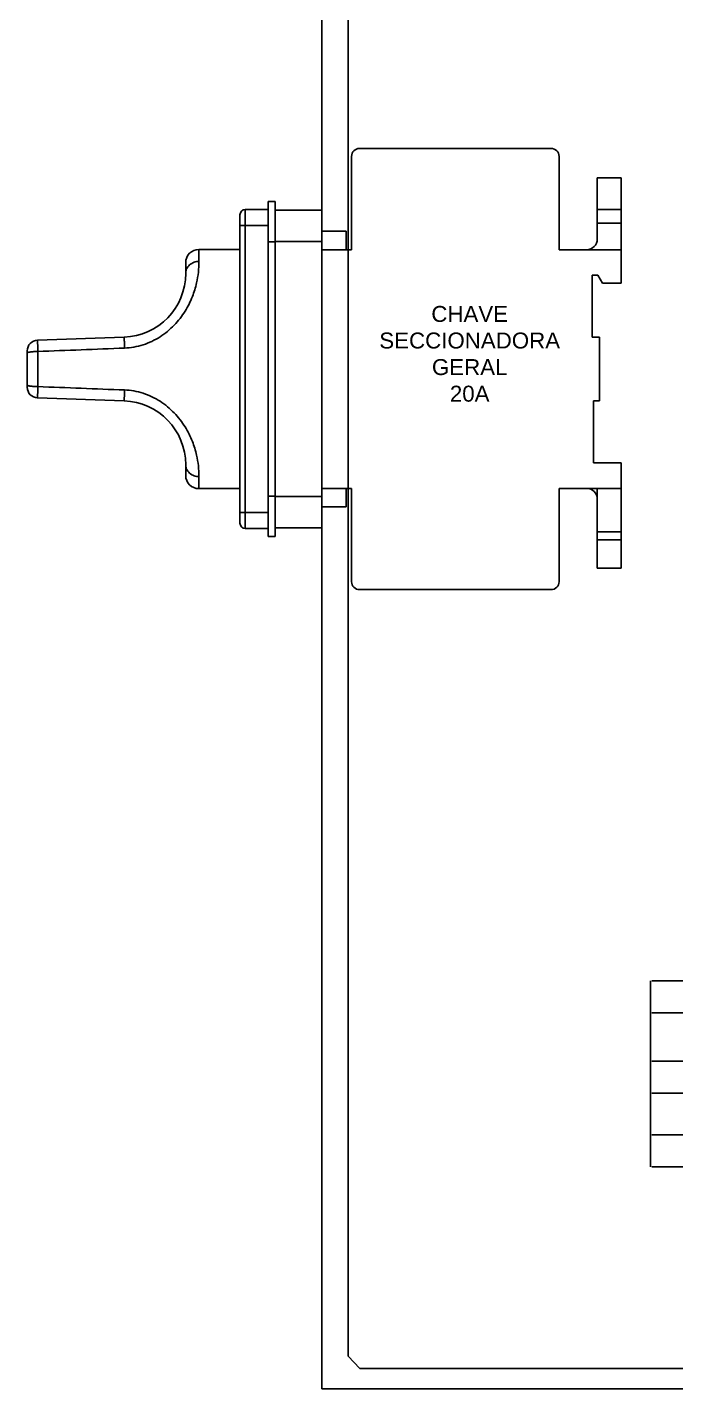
# Model space of a CAD drawing. Header units: millimetres. Extents: x -72 to 2978, y -1067 to 2817.
# Drawn here: x 1857 to 1978.9, y 1790.1 to 2046.2 of the extents above; entities that cross this region are included whole.
import ezdxf

# ---------------------------------------------------------------- set-up
doc = ezdxf.new("R2010")
doc.units = ezdxf.units.MM
doc.styles.get("Standard").update_dxf_attribs({"font": 'arial.ttf'})

msp = doc.modelspace()

# ---------------------------------------------------------------- linework, layer by layer
for p, q in [((1912.36, 1790.08), (1912.36, 2090.08)), ((2221.35, 1790.08), (1912.36, 1790.08))]:
    msp.add_line(p, q)
at = {"color": 30, "true_color": 0xf8991e}
for p, q in [((1917.3, 1796.22), (1917.3, 2081.8)), ((1917.31, 1796.21), (1919.51, 1793.89)), ((1926.61, 1793.89), (1919.51, 1793.89)), ((2214.07, 1793.89), (1926.65, 1793.89))]:
    msp.add_line(p, q, dxfattribs=at)
at = {"color": 7}
for p, q in [((1955.46, 2023.41), (1919.46, 2023.41)), ((1917.96, 2021.91), (1917.96, 2004.36)), ((1956.96, 2021.91), (1956.96, 2004.36)), ((1964.16, 2017.91), (1964.16, 2006.36)), ((1968.66, 2017.91), (1964.16, 2017.91)), ((1968.66, 1998.06), (1968.66, 2017.91)), ((1902.26, 2013.41), (1902.26, 1950.41)), ((1902.26, 2013.41), (1903.56, 2013.41)), ((1903.56, 1950.41), (1903.56, 2013.41)), ((1896.96, 1952.91), (1896.96, 2010.91)), ((1897.96, 2011.91), (1897.96, 1951.91)), ((1902.26, 2011.91), (1897.96, 2011.91)), ((1903.56, 2011.81), (1912.36, 2011.81)), ((1912.36, 1952.01), (1912.36, 2011.81)), ((1968.66, 2011.91), (1964.16, 2011.91)), ((1902.26, 2008.91), (1896.96, 2008.91)), ((1964.16, 2009.36), (1968.66, 2009.36)), ((1903.56, 2005.81), (1902.26, 2005.81)), ((1912.36, 2005.91), (1903.56, 2005.91)), ((1912.36, 2007.86), (1916.96, 2007.86)), ((1916.96, 2004.36), (1916.96, 2007.86)), ((1896.96, 2004.41), (1889.26, 2004.41)), ((1889.26, 2004.41), (1889.26, 2002.15)), ((1912.36, 2004.36), (1917.96, 2004.36)), ((1956.96, 2004.36), (1968.66, 2004.36)), ((1886.76, 2001.91), (1886.76, 1999.9)), ((1963.16, 1999.56), (1963.16, 1987.91)), ((1964.26, 1999.56), (1963.16, 1999.56)), ((1965.13, 1998.06), (1964.26, 1999.56)), ((1965.13, 1998.06), (1968.66, 1998.06)), ((1875.18, 1987.91), (1858.89, 1987.34)), ((1963.16, 1987.91), (1964.56, 1987.91)), ((1964.56, 1987.91), (1964.56, 1975.91)), ((1856.96, 1985.34), (1856.96, 1978.48)), ((1858.96, 1985.21), (1858.96, 1978.61)), ((1858.89, 1976.48), (1875.18, 1975.91)), ((1963.41, 1975.91), (1963.41, 1964.26)), ((1964.56, 1975.91), (1963.41, 1975.91)), ((1886.76, 1963.92), (1886.76, 1961.91)), ((1963.41, 1964.26), (1968.66, 1964.26)), ((1968.66, 1944.46), (1968.66, 1964.26)), ((1889.26, 1961.67), (1889.26, 1959.41)), ((1896.96, 1959.41), (1889.26, 1959.41)), ((1912.36, 1959.46), (1917.96, 1959.46)), ((1916.96, 1955.96), (1916.96, 1959.46)), ((1917.96, 1941.91), (1917.96, 1959.46)), ((1956.96, 1941.91), (1956.96, 1959.46)), ((1956.96, 1959.46), (1968.66, 1959.46)), ((1964.16, 1959.46), (1964.16, 1944.46)), ((1902.26, 1958.01), (1903.56, 1958.01)), ((1903.56, 1957.91), (1912.36, 1957.91)), ((1902.26, 1954.91), (1896.96, 1954.91)), ((1912.36, 1955.96), (1916.96, 1955.96)), ((1902.26, 1951.91), (1897.96, 1951.91)), ((1912.36, 1952.01), (1903.56, 1952.01)), ((1903.56, 1950.41), (1902.26, 1950.41)), ((1964.16, 1951.26), (1968.66, 1951.26)), ((1964.16, 1949.76), (1968.66, 1949.76)), ((1964.16, 1944.46), (1968.66, 1944.46)), ((1919.46, 1940.41), (1955.46, 1940.41))]:
    msp.add_line(p, q, dxfattribs=at)
at = {"color": 6}
msp.add_line((1974.15, 1866.83), (1974.15, 1831.83), dxfattribs=at)
at = {"color": 6, "linetype": 'ByBlock'}
for p, q in [((1974.38, 1866.83), (2212.33, 1866.83)), ((1974.38, 1860.83), (2212.36, 1860.83)), ((1978.64, 1851.7), (1974.38, 1851.7)), ((1978.64, 1851.7), (1980.52, 1851.7)), ((1978.78, 1845.67), (1974.38, 1845.67)), ((1977.25, 1845.67), (1980.3, 1845.67)), ((1974.38, 1837.83), (2212.36, 1837.83)), ((2212.36, 1831.83), (1974.38, 1831.83))]:
    msp.add_line(p, q, dxfattribs=at)
at = {"color": 7}
for centre, radius, start, end in [((1919.46, 2021.91), 1.5, 90, 180), ((1955.46, 2021.91), 1.5, 0, 90), ((1897.96, 2010.91), 1, 90, 180), ((1962.16, 2006.36), 2, 270, 0), ((1889.26, 2001.91), 2.5, 90, 180), ((1874.76, 1999.9), 12, 272, 0), ((1858.96, 1985.34), 2, 92, 180.0003), ((1858.96, 1978.48), 2, 180, 268), ((1874.76, 1963.92), 12, 0, 88), ((1889.26, 1961.91), 2.5, 180, 270), ((1962.16, 1957.46), 2, 0, 90), ((1897.96, 1952.91), 1, 180, 270), ((1919.46, 1941.91), 1.5, 180, 270), ((1955.46, 1941.91), 1.5, 270, 0)]:
    msp.add_arc(centre, radius, start, end, dxfattribs=at)
for points, knots in [([(1875.27, 1985.85), (1875.86, 1985.87), (1877.04, 1986), (1878.76, 1986.43), (1880.41, 1987.09), (1881.95, 1987.94), (1883.36, 1988.97), (1885.02, 1990.52), (1886.69, 1992.67), (1888.05, 1995.4), (1889.01, 1998.54), (1889.26, 2000.8), (1889.26, 2002.15)], [0, 0, 0, 0, 0.0749, 0.14973, 0.224397, 0.298731, 0.372461, 0.445192, 0.58532, 0.714569, 0.828568, 1, 1, 1, 1]), ([(1886.76, 1999.9), (1886.76, 2000.04), (1886.79, 2000.32), (1886.93, 2000.75), (1887.16, 2001.15), (1887.49, 2001.51), (1887.89, 2001.8), (1888.47, 2002.07), (1888.95, 2002.15), (1889.26, 2002.15)], [0, 0, 0, 0, 0.110612, 0.228547, 0.353494, 0.483531, 0.616444, 0.749196, 1, 1, 1, 1]), ([(1875.18, 1987.91), (1875.18, 1987.91), (1875.18, 1987.91), (1875.18, 1987.9), (1875.18, 1987.89), (1875.19, 1987.88), (1875.19, 1987.86), (1875.19, 1987.84), (1875.19, 1987.81), (1875.19, 1987.76), (1875.2, 1987.69), (1875.2, 1987.59), (1875.21, 1987.47), (1875.21, 1987.34), (1875.22, 1987.19), (1875.23, 1986.96), (1875.24, 1986.65), (1875.25, 1986.26), (1875.26, 1985.99), (1875.27, 1985.85)], [0, 0, 0, 0, 0.000988, 0.003877, 0.008753, 0.015684, 0.024735, 0.035973, 0.04946, 0.065261, 0.10393, 0.151824, 0.208655, 0.274132, 0.347824, 0.428724, 0.607557, 0.801295, 1, 1, 1, 1]), ([(1858.96, 1985.21), (1858.83, 1985.21), (1858.58, 1985.21), (1858.21, 1985.19), (1857.87, 1985.16), (1857.61, 1985.13), (1857.42, 1985.1), (1857.31, 1985.08), (1857.2, 1985.06), (1857.12, 1985.03), (1857.05, 1985), (1857, 1984.97), (1856.96, 1984.94), (1856.96, 1984.92)], [0, 0, 0, 0, 0.189464, 0.372135, 0.540591, 0.688875, 0.753785, 0.81171, 0.862188, 0.904906, 0.939653, 0.96651, 1, 1, 1, 1]), ([(1858.89, 1987.34), (1858.89, 1987.34), (1858.89, 1987.34), (1858.89, 1987.34), (1858.89, 1987.34), (1858.89, 1987.33), (1858.9, 1987.32), (1858.9, 1987.3), (1858.9, 1987.28), (1858.9, 1987.25), (1858.9, 1987.22), (1858.9, 1987.17), (1858.9, 1987.09), (1858.91, 1986.99), (1858.91, 1986.87), (1858.92, 1986.73), (1858.92, 1986.58), (1858.93, 1986.35), (1858.94, 1986.03), (1858.95, 1985.63), (1858.96, 1985.35), (1858.96, 1985.21)], [0, 0, 0, 0, 0.000301, 0.001171, 0.002619, 0.004644, 0.010421, 0.01849, 0.028835, 0.041443, 0.056297, 0.073367, 0.113986, 0.162959, 0.21994, 0.284465, 0.355986, 0.43395, 0.606759, 0.797629, 1, 1, 1, 1]), ([(1856.96, 1978.91), (1856.96, 1978.88), (1857, 1978.85), (1857.05, 1978.82), (1857.12, 1978.79), (1857.2, 1978.76), (1857.31, 1978.74), (1857.42, 1978.72), (1857.61, 1978.69), (1857.87, 1978.66), (1858.21, 1978.63), (1858.58, 1978.62), (1858.83, 1978.61), (1858.96, 1978.61)], [0, 0, 0, 0, 0.033478, 0.06032, 0.095041, 0.137721, 0.188164, 0.246072, 0.310955, 0.459222, 0.627742, 0.810508, 1, 1, 1, 1]), ([(1858.96, 1978.61), (1858.96, 1978.47), (1858.95, 1978.19), (1858.94, 1977.79), (1858.93, 1977.47), (1858.92, 1977.24), (1858.92, 1977.09), (1858.91, 1976.95), (1858.91, 1976.83), (1858.9, 1976.73), (1858.9, 1976.65), (1858.9, 1976.6), (1858.9, 1976.57), (1858.9, 1976.54), (1858.9, 1976.52), (1858.9, 1976.5), (1858.89, 1976.49), (1858.89, 1976.49), (1858.89, 1976.48), (1858.89, 1976.48), (1858.89, 1976.48), (1858.89, 1976.48)], [0, 0, 0, 0, 0.202366, 0.393232, 0.566038, 0.644, 0.71552, 0.780045, 0.837026, 0.886, 0.92662, 0.943691, 0.958547, 0.971156, 0.981503, 0.989573, 0.995352, 0.997378, 0.998827, 0.999698, 1, 1, 1, 1]), ([(1875.18, 1975.91), (1875.18, 1975.91), (1875.18, 1975.91), (1875.18, 1975.92), (1875.18, 1975.93), (1875.19, 1975.94), (1875.19, 1975.96), (1875.19, 1975.99), (1875.19, 1976.01), (1875.19, 1976.06), (1875.2, 1976.13), (1875.2, 1976.23), (1875.21, 1976.35), (1875.21, 1976.48), (1875.22, 1976.63), (1875.23, 1976.86), (1875.24, 1977.17), (1875.25, 1977.57), (1875.26, 1977.83), (1875.27, 1977.97)], [0, 0, 0, 0, 0.000988, 0.003877, 0.008753, 0.015684, 0.024735, 0.035973, 0.04946, 0.065261, 0.10393, 0.151824, 0.208655, 0.274132, 0.347824, 0.428724, 0.607557, 0.801295, 1, 1, 1, 1]), ([(1875.27, 1977.97), (1875.86, 1977.95), (1877.04, 1977.82), (1878.76, 1977.39), (1880.41, 1976.74), (1881.95, 1975.88), (1883.36, 1974.85), (1885.02, 1973.3), (1886.69, 1971.15), (1888.05, 1968.43), (1889.01, 1965.29), (1889.26, 1963.02), (1889.26, 1961.67)], [0, 0, 0, 0, 0.0749, 0.14973, 0.224397, 0.29873, 0.372461, 0.445191, 0.58532, 0.714569, 0.828568, 1, 1, 1, 1]), ([(1889.26, 1961.67), (1888.95, 1961.67), (1888.47, 1961.75), (1887.89, 1962.02), (1887.49, 1962.31), (1887.16, 1962.67), (1886.93, 1963.08), (1886.79, 1963.5), (1886.76, 1963.78), (1886.76, 1963.92)], [0, 0, 0, 0, 0.250804, 0.383556, 0.516469, 0.646506, 0.771453, 0.889388, 1, 1, 1, 1])]:
    msp.add_open_spline(points, degree=3, knots=knots, dxfattribs=at)
for points in [[(1858.96, 1985.21), (1864.4, 1985.42), (1869.83, 1985.64), (1875.27, 1985.85)], [(1875.27, 1977.97), (1869.83, 1978.18), (1864.4, 1978.4), (1858.96, 1978.61)]]:
    msp.add_open_spline(points, degree=3, dxfattribs=at)

# ---------------------------------------------------------------- texts
at = {"color": 6, "insert": (1925.48, 1993.78), "char_height": 3, "attachment_point": 1}
msp.add_mtext_dynamic_manual_height_columns('\\pxqc;{\\C256;CHAVE SECCIONADORA GERAL\\P20A}', width=29.3612, gutter_width=12.5, heights=[0], dxfattribs=at)

doc.saveas('drawing.dxf')
